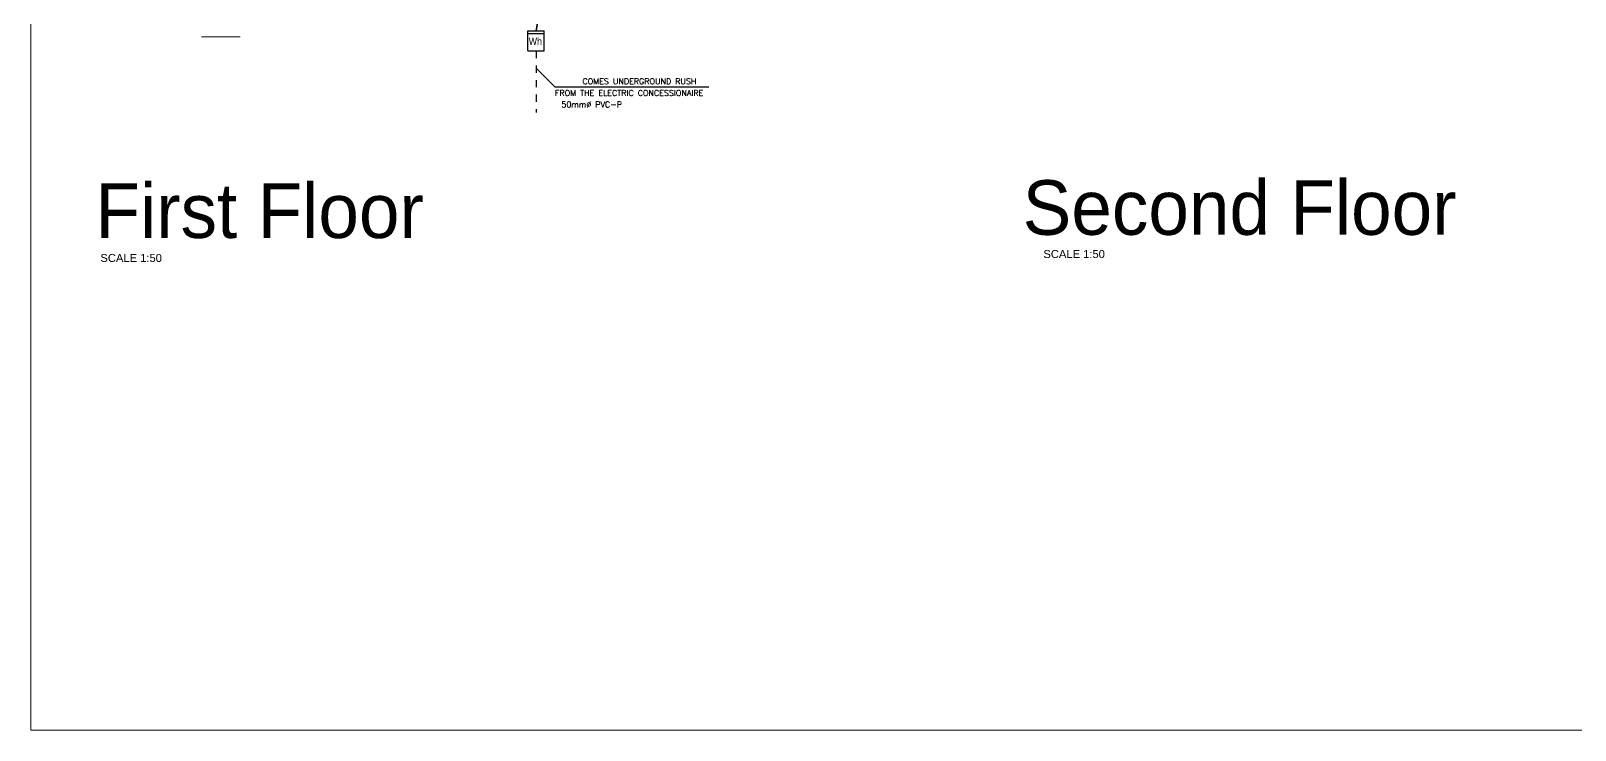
# Model space of a CAD drawing. Header units: millimetres. Extents: x -1414 to 2664, y 674 to 1517.
# Drawn here: x 1379.34 to 1400.57, y 778.23 to 787.84 of the extents above; entities that cross this region are included whole.
import ezdxf
from ezdxf.enums import TextEntityAlignment as Align

# ---------------------------------------------------------------- set-up
doc = ezdxf.new("R2010")
doc.units = ezdxf.units.MM
doc.header["$LTSCALE"] = 0.01
doc.linetypes.add('DASHEDTINY', pattern=[2.8575, 1.905, -0.9525])
for name, color, linetype, lineweight in [('.01', 1, 'CONTINUOUS', 9), ('.1', 2, 'CONTINUOUS', 13), ('IE-ALUMB.EMERG.', 3, 'CONTINUOUS', 35), ('MEMBRETE', 42, 'CONTINUOUS', 20), ('MOBILIARIO', 250, 'CONTINUOUS', 9)]:
    doc.layers.add(name, color=color, linetype=linetype, lineweight=lineweight)
for name, color, linetype in [('04', 4, 'CONTINUOUS'), ('CASC', 1, 'CONTINUOUS'), ('COTA', 1, 'CONTINUOUS'), ('TEX1', 2, 'CONTINUOUS')]:
    doc.layers.add(name, color=color, linetype=linetype)
doc.styles.add('ARIAL-1', font='ARIAL-1')
doc.styles.add('F-1', font='F-1')
doc.styles.add('ROMANS', font='ROMANS')
doc.styles.add('TEXTO', font='TEXTO')
doc.dimstyles.get("Standard").update_dxf_attribs({"dimscale": 0.05, "dimtxt": 1.8, "dimasz": 1, "dimexe": 1, "dimexo": 1, "dimgap": 0.9, "dimtad": 0, "dimtoh": 1, "dimzin": 4, "dimdsep": 46, "dimcen": 0.09, "dimclrd": 2, "dimclre": 1, "dimclrt": 3, "dimadec": 0, "dimazin": 0, "dimtfac": 1, "dimtdec": 4, "dimtofl": 0, "dimtmove": 0, "dimatfit": 3, "dimfxl": 0.05, "dimtolj": 1, "dimtzin": 0, "dimarcsym": 0})

msp = doc.modelspace()

# ---------------------------------------------------------------- linework, layer by layer
at = {"layer": '.01'}
msp.add_lwpolyline([(1419.241, 806.447), (1379.341, 806.447), (1379.341, 778.232), (1419.241, 778.232)], close=True, dxfattribs=at)
at = {"layer": '.1', "color": 8}
msp.add_line((1381.689, 787.757), (1382.221, 787.757), dxfattribs=at)
at = {"layer": '04'}
for p, q in [((1386.176, 787.84), (1386.399, 787.84)), ((1386.176, 787.565), (1386.176, 787.84)), ((1386.176, 787.804), (1386.399, 787.804)), ((1386.399, 787.565), (1386.399, 787.84)), ((1386.176, 787.565), (1386.399, 787.565))]:
    msp.add_line(p, q, dxfattribs=at)
at = {"layer": 'CASC', "color": 6, "linetype": 'DASHEDTINY'}
msp.add_line((1386.288, 787.565), (1386.288, 786.718), dxfattribs=at)
at = {"layer": 'IE-ALUMB.EMERG.', "color": 6, "linetype": 'ByBlock'}
msp.add_arc((1372.508, 790.322), 14.002, 349.7904, 15.454, dxfattribs=at)

# ---------------------------------------------------------------- texts
at = {"layer": '04', "style": 'F-1', "width": 0.9}
msp.add_text('Wh', height=0.1, dxfattribs=at).set_placement((1386.187, 787.647))
at = {"layer": 'MEMBRETE', "color": 8, "char_height": 0.75, "attachment_point": 1, "style": 'TEXTO'}
for s, insert, width in [('Second Floor', (1392.977, 785.788), 6.39583), ('First Floor', (1380.23, 785.744), 5.31279)]:
    msp.add_mtext(s, dxfattribs=dict(at, insert=insert, width=width))
at = {"layer": 'MOBILIARIO', "color": 8, "style": 'ARIAL-1'}
for p in [(1381.143, 784.665), (1394.108, 784.719)]:
    msp.add_text('SCALE 1:50', height=0.11, dxfattribs=at).set_placement(p, align=Align.RIGHT)
at = {"layer": 'TEX1', "linetype": 'CONTINUOUS', "style": 'ROMANS'}
for s, p in [('COMES UNDERGROUND RUSH', (1388.492, 787.107)), ('FROM THE ELECTRIC CONCESSIONAIRE', (1388.587, 786.947)), ('50mm%%C PVC-P', (1387.468, 786.789))]:
    msp.add_text(s, height=0.08, dxfattribs=at).set_placement(p, align=Align.RIGHT)

# ---------------------------------------------------------------- leaders
at = {"layer": 'COTA'}
msp.add_leader([(1386.288, 787.328), (1386.545, 787.071), (1388.662, 787.071)], dimstyle='Standard', dxfattribs=at)

doc.saveas('drawing.dxf')
